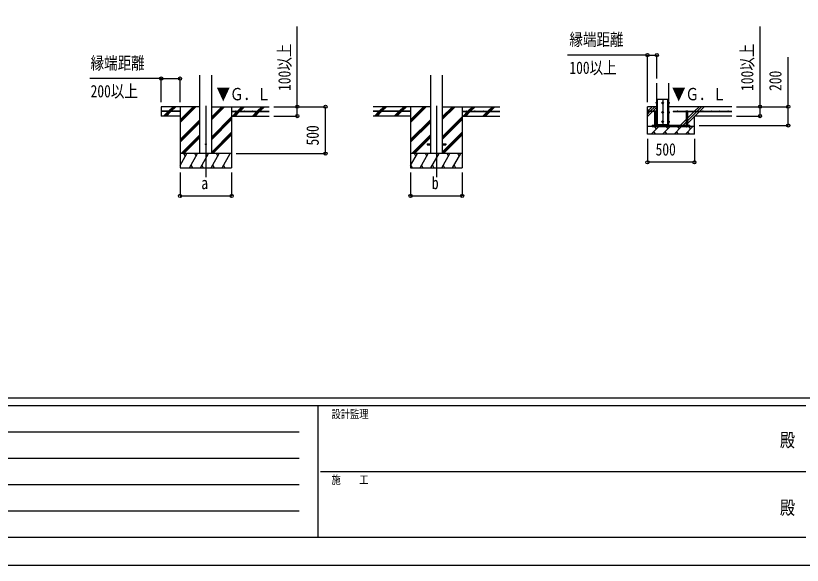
# Model space of a CAD drawing. Units: millimetres, scale not verified. Extents: x -16820 to 16820, y -11880 to 11880.
# Drawn here: x -8439 to -57, y -11880 to -6026 of the extents above; entities that cross this region are included whole.
import ezdxf
from ezdxf.enums import TextEntityAlignment as Align

# ---------------------------------------------------------------- set-up
doc = ezdxf.new("R2010")
doc.units = ezdxf.units.MM
doc.header["$LTSCALE"] = 50
for name, color, linetype in [('0-4_YKK_12', 2, 'Continuous'), ('0-5_YKK_13', 4, 'Continuous'), ('0-6_YKK_A1', 4, 'Continuous'), ('0-7_YKK_D', 6, 'Continuous'), ('0-8_YKK_ZWAK', 7, 'Continuous')]:
    doc.layers.add(name, color=color, linetype=linetype)
doc.styles.add('ＭＳ ゴシック', font='')
doc.styles.get('ＭＳ ゴシック').set_extended_font_data('MS Gothic')

msp = doc.modelspace()

# ---------------------------------------------------------------- linework, layer by layer
at = {"layer": '0-4_YKK_12'}
for p, q in [((-1544.42, -6912.5), (-1544.42, -7212.5)), ((-6412.92, -6985.79), (-6412.92, -7745)), ((-3955.92, -6985.79), (-3955.92, -7745))]:
    msp.add_line(p, q, dxfattribs=at)
at = {"layer": '0-5_YKK_13'}
for p, q in [((-1615.12, -6948.51), (-1614.54, -6947.51)), ((-1615.12, -6948.51), (-1615.12, -6961.5)), ((-1609.62, -6947.51), (-1614.54, -6947.51)), ((-1609.62, -6951.25), (-1614.54, -6951.25)), ((-1609.62, -6947.51), (-1609.62, -6962.51)), ((-1608.02, -6947.96), (-1609.62, -6947.96)), ((-1609.62, -6954.5), (-1609.62, -6947.96)), ((-1609.62, -6954.5), (-1608.02, -6954.5)), ((-1609.62, -6955.5), (-1608.02, -6955.5)), ((-1609.62, -6962.05), (-1609.62, -6955.5)), ((-1608.02, -6954.5), (-1608.02, -6947.96)), ((-1608.02, -6962.05), (-1608.02, -6955.5)), ((-1600.42, -7185), (-1600.42, -6915)), ((-1600.42, -6915), (-1488.42, -6915)), ((-1488.42, -7185), (-1488.42, -6915)), ((-1480.82, -6947.95), (-1479.22, -6947.95)), ((-1480.82, -6954.5), (-1480.82, -6947.95)), ((-1479.22, -6954.5), (-1480.82, -6954.5)), ((-1479.22, -6955.5), (-1480.82, -6955.5)), ((-1480.82, -6962.05), (-1480.82, -6955.5)), ((-1479.22, -6947.49), (-1474.3, -6947.49)), ((-1479.22, -6947.49), (-1479.22, -6962.51)), ((-1479.22, -6954.5), (-1479.22, -6947.95)), ((-1479.22, -6951.25), (-1474.3, -6951.25)), ((-1479.22, -6962.05), (-1479.22, -6955.5)), ((-1473.72, -6948.5), (-1474.3, -6947.49)), ((-1473.72, -6948.5), (-1473.72, -6961.5)), ((-1615.12, -6961.5), (-1614.54, -6962.51)), ((-1609.62, -6958.75), (-1614.54, -6958.75)), ((-1609.62, -6962.51), (-1614.54, -6962.51)), ((-1609.62, -6962.05), (-1608.02, -6962.05)), ((-1479.22, -6962.05), (-1480.82, -6962.05)), ((-1479.22, -6958.75), (-1474.3, -6958.75)), ((-1479.22, -6962.51), (-1474.3, -6962.51)), ((-1473.72, -6961.5), (-1474.3, -6962.51)), ((-1636.42, -7042.5), (-1637.89, -7043.35)), ((-1636.42, -7042.5), (-1617.42, -7042.5)), ((-1632.92, -7050.5), (-1632.92, -7195)), ((-1632.41, -7050.5), (-1632.41, -7043.35)), ((-1621.44, -7050.5), (-1621.44, -7043.35)), ((-1620.92, -7050.5), (-1620.92, -7195)), ((-1617.42, -7042.5), (-1615.95, -7043.35)), ((-1615.95, -7050.5), (-1615.95, -7043.35)), ((-1615.12, -7048.51), (-1614.54, -7047.51)), ((-1615.12, -7048.51), (-1615.12, -7061.5)), ((-1615.12, -7061.5), (-1614.54, -7062.51)), ((-1609.62, -7047.51), (-1614.54, -7047.51)), ((-1609.62, -7051.25), (-1614.54, -7051.25)), ((-1609.62, -7058.75), (-1614.54, -7058.75)), ((-1609.62, -7062.51), (-1614.54, -7062.51)), ((-1609.62, -7047.51), (-1609.62, -7062.51)), ((-1608.02, -7047.96), (-1609.62, -7047.96)), ((-1609.62, -7054.5), (-1609.62, -7047.96)), ((-1609.62, -7054.5), (-1608.02, -7054.5)), ((-1609.62, -7055.5), (-1608.02, -7055.5)), ((-1609.62, -7062.05), (-1609.62, -7055.5)), ((-1609.62, -7062.05), (-1608.02, -7062.05)), ((-1608.02, -7054.5), (-1608.02, -7047.96)), ((-1608.02, -7062.05), (-1608.02, -7055.5)), ((-1480.82, -7047.95), (-1479.22, -7047.95)), ((-1480.82, -7054.5), (-1480.82, -7047.95)), ((-1479.22, -7054.5), (-1480.82, -7054.5)), ((-1479.22, -7055.5), (-1480.82, -7055.5)), ((-1480.82, -7062.05), (-1480.82, -7055.5)), ((-1479.22, -7062.05), (-1480.82, -7062.05)), ((-1479.22, -7047.49), (-1474.3, -7047.49)), ((-1479.22, -7047.49), (-1479.22, -7062.51)), ((-1479.22, -7054.5), (-1479.22, -7047.95)), ((-1479.22, -7051.25), (-1474.3, -7051.25)), ((-1479.22, -7062.05), (-1479.22, -7055.5)), ((-1479.22, -7058.75), (-1474.3, -7058.75)), ((-1479.22, -7062.51), (-1474.3, -7062.51)), ((-1473.72, -7048.5), (-1474.3, -7047.49)), ((-1473.72, -7061.5), (-1474.3, -7062.51)), ((-1473.72, -7048.5), (-1473.72, -7061.5)), ((-1296.42, -7042.5), (-1297.89, -7043.35)), ((-1297.89, -7050.5), (-1297.89, -7043.35)), ((-1277.42, -7042.5), (-1296.42, -7042.5)), ((-1292.92, -7050.5), (-1292.92, -7195)), ((-1292.41, -7050.5), (-1292.41, -7043.35)), ((-1281.44, -7050.5), (-1281.44, -7043.35)), ((-1280.92, -7050.5), (-1280.92, -7195)), ((-1277.42, -7042.5), (-1275.95, -7043.35)), ((-1256.92, -7195), (-1656.92, -7195)), ((-1656.92, -7207), (-1656.92, -7195)), ((-1656.92, -7207), (-1256.92, -7207)), ((-1632.92, -7195), (-1620.92, -7195)), ((-1615.12, -7148.51), (-1614.54, -7147.51)), ((-1615.12, -7148.51), (-1615.12, -7161.5)), ((-1615.12, -7161.5), (-1614.54, -7162.51)), ((-1609.62, -7147.51), (-1614.54, -7147.51)), ((-1609.62, -7151.25), (-1614.54, -7151.25)), ((-1609.62, -7158.75), (-1614.54, -7158.75)), ((-1609.62, -7162.51), (-1614.54, -7162.51)), ((-1609.62, -7147.51), (-1609.62, -7162.51)), ((-1608.02, -7147.96), (-1609.62, -7147.96)), ((-1609.62, -7154.5), (-1609.62, -7147.96)), ((-1609.62, -7154.5), (-1608.02, -7154.5)), ((-1609.62, -7155.5), (-1608.02, -7155.5)), ((-1609.62, -7162.05), (-1609.62, -7155.5)), ((-1609.62, -7162.05), (-1608.02, -7162.05)), ((-1608.02, -7154.5), (-1608.02, -7147.96)), ((-1608.02, -7162.05), (-1608.02, -7155.5)), ((-1600.42, -7195), (-1600.42, -7185)), ((-1488.42, -7195), (-1488.42, -7185)), ((-1480.82, -7147.95), (-1479.22, -7147.95)), ((-1480.82, -7154.5), (-1480.82, -7147.95)), ((-1479.22, -7154.5), (-1480.82, -7154.5)), ((-1479.22, -7155.5), (-1480.82, -7155.5)), ((-1480.82, -7162.05), (-1480.82, -7155.5)), ((-1479.22, -7162.05), (-1480.82, -7162.05)), ((-1479.22, -7147.49), (-1474.3, -7147.49)), ((-1479.22, -7147.49), (-1479.22, -7162.51)), ((-1479.22, -7154.5), (-1479.22, -7147.95)), ((-1479.22, -7151.25), (-1474.3, -7151.25)), ((-1479.22, -7162.05), (-1479.22, -7155.5)), ((-1479.22, -7158.75), (-1474.3, -7158.75)), ((-1479.22, -7162.51), (-1474.3, -7162.51)), ((-1473.72, -7148.5), (-1474.3, -7147.49)), ((-1473.72, -7161.5), (-1474.3, -7162.51)), ((-1473.72, -7148.5), (-1473.72, -7161.5)), ((-1280.92, -7195), (-1292.92, -7195)), ((-1256.92, -7207), (-1256.92, -7195)), ((-1632.92, -7208.5), (-1620.92, -7208.5)), ((-1280.92, -7208.5), (-1292.92, -7208.5)), ((-4055.92, -7390.5), (-4055.92, -7399.5)), ((-4055.92, -7390.5), (-4018.42, -7390.5)), ((-4055.92, -7399.5), (-4018.42, -7399.5)), ((-3893.42, -7390.5), (-3855.92, -7390.5)), ((-3893.42, -7399.5), (-3855.92, -7399.5)), ((-3855.92, -7390.5), (-3855.92, -7399.5))]:
    msp.add_line(p, q, dxfattribs=at)
for points in [[(-1606.92, -6946.5), (-1608.02, -6946.5), (-1608.02, -6963.5), (-1606.92, -6963.5)], [(-1481.92, -6946.5), (-1480.82, -6946.5), (-1480.82, -6963.5), (-1481.92, -6963.5)], [(-1615.95, -7050.5), (-1637.89, -7050.5), (-1637.89, -7043.35)], [(-1606.92, -7046.5), (-1608.02, -7046.5), (-1608.02, -7063.5), (-1606.92, -7063.5)], [(-1481.92, -7046.5), (-1480.82, -7046.5), (-1480.82, -7063.5), (-1481.92, -7063.5)], [(-1297.89, -7050.5), (-1275.95, -7050.5), (-1275.95, -7043.35)], [(-1632.92, -7207), (-1632.92, -7208.5), (-1630.92, -7210.5), (-1622.92, -7210.5)], [(-1620.92, -7207), (-1620.92, -7208.5), (-1622.92, -7210.5)], [(-1606.92, -7146.5), (-1608.02, -7146.5), (-1608.02, -7163.5), (-1606.92, -7163.5)], [(-1481.92, -7146.5), (-1480.82, -7146.5), (-1480.82, -7163.5), (-1481.92, -7163.5)], [(-1292.92, -7207), (-1292.92, -7208.5), (-1290.92, -7210.5)], [(-1280.92, -7207), (-1280.92, -7208.5), (-1282.92, -7210.5), (-1290.92, -7210.5)]]:
    msp.add_lwpolyline(points, dxfattribs=at)
for points in [[(-1544.42, -6947.49), (-1550.92, -6951.25), (-1550.92, -6958.75), (-1544.42, -6962.51), (-1537.92, -6958.75), (-1537.92, -6951.25)], [(-1544.42, -7047.49), (-1550.92, -7051.25), (-1550.92, -7058.75), (-1544.42, -7062.51), (-1537.92, -7058.75), (-1537.92, -7051.25)], [(-1544.42, -7147.49), (-1550.92, -7151.25), (-1550.92, -7158.75), (-1544.42, -7162.51), (-1537.92, -7158.75), (-1537.92, -7151.25)]]:
    msp.add_lwpolyline(points, close=True, dxfattribs=at)
for centre, radius in [((-1544.42, -6955), 8.5), ((-1544.42, -6955), 6.5), ((-1544.42, -7055), 8.5), ((-1544.42, -7055), 6.5), ((-1544.42, -7155), 8.5), ((-1544.42, -7155), 6.5), ((-6412.92, -7395), 5)]:
    msp.add_circle(centre, radius, dxfattribs=at)
for centre, radius, start, end in [((-1611.82, -6949.38), 3.31, 145.51973, 214.48027), ((-1602.7, -6955), 12.42, 162.41205, 197.58795), ((-1544.42, -6955), 7.05, 157.21814, 202.78186), ((-1544.42, -6955), 7.05, 97.21814, 142.78186), ((-1544.42, -6955), 7.05, 37.21814, 82.78186), ((-1544.42, -6955), 7.05, 337.21814, 22.78186), ((-1477.04, -6949.37), 3.32, 325.61575, 34.38425), ((-1486.14, -6955), 12.42, 342.41205, 17.58795), ((-1611.8, -6960.63), 3.32, 145.61575, 214.38425), ((-1544.42, -6955), 7.05, 217.21814, 262.78186), ((-1544.42, -6955), 7.05, 277.21814, 322.78186), ((-1477.04, -6960.63), 3.32, 325.61575, 34.38425), ((-1635.15, -7047.36), 4.86, 55.61575, 124.38425), ((-1626.92, -7060.65), 18.15, 72.41205, 107.58795), ((-1618.69, -7047.36), 4.86, 55.61575, 124.38425), ((-1611.82, -7049.38), 3.31, 145.51973, 214.48027), ((-1602.7, -7055), 12.42, 162.41205, 197.58795), ((-1611.8, -7060.63), 3.32, 145.61575, 214.38425), ((-1544.42, -7055), 7.05, 157.21814, 202.78186), ((-1544.42, -7055), 7.05, 97.21814, 142.78186), ((-1544.42, -7055), 7.05, 217.21814, 262.78186), ((-1544.42, -7055), 7.05, 37.21814, 82.78186), ((-1544.42, -7055), 7.05, 277.21814, 322.78186), ((-1544.42, -7055), 7.05, 337.21814, 22.78186), ((-1477.04, -7049.37), 3.32, 325.61575, 34.38425), ((-1486.14, -7055), 12.42, 342.41205, 17.58795), ((-1477.04, -7060.63), 3.32, 325.61575, 34.38425), ((-1295.15, -7047.36), 4.86, 55.61575, 124.38425), ((-1286.92, -7060.65), 18.15, 72.41205, 107.58795), ((-1278.69, -7047.36), 4.86, 55.61575, 124.38425), ((-1611.82, -7149.38), 3.31, 145.51973, 214.48027), ((-1602.7, -7155), 12.42, 162.41205, 197.58795), ((-1611.8, -7160.63), 3.32, 145.61575, 214.38425), ((-1544.42, -7155), 7.05, 157.21814, 202.78186), ((-1544.42, -7155), 7.05, 97.21814, 142.78186), ((-1544.42, -7155), 7.05, 217.21814, 262.78186), ((-1544.42, -7155), 7.05, 37.21814, 82.78186), ((-1544.42, -7155), 7.05, 277.21814, 322.78186), ((-1544.42, -7155), 7.05, 337.21814, 22.78186), ((-1477.04, -7149.37), 3.32, 325.61575, 34.38425), ((-1486.14, -7155), 12.42, 342.41205, 17.58795), ((-1477.04, -7160.63), 3.32, 325.61575, 34.38425)]:
    msp.add_arc(centre, radius, start, end, dxfattribs=at)
at = {"layer": '0-6_YKK_A1'}
for p, q in [((-6475.42, -7495), (-6475.42, -6659.65)), ((-6350.42, -7495), (-6350.42, -6659.65)), ((-4018.42, -6658.65), (-4018.42, -7495)), ((-3893.42, -6658.65), (-3893.42, -7495)), ((-1606.92, -7185), (-1606.92, -6745)), ((-1481.92, -6745), (-1481.92, -7185)), ((-6475.42, -6995), (-6887.92, -6995)), ((-6887.92, -6995), (-6887.92, -7095)), ((-6808.96, -7042.5), (-6761.46, -6995)), ((-6794.81, -7042.5), (-6747.31, -6995)), ((-6780.67, -7042.5), (-6733.17, -6995)), ((-6687.92, -6995), (-6687.92, -7645)), ((-6687.92, -7161.88), (-6521.04, -6995)), ((-6687.92, -7147.74), (-6535.18, -6995)), ((-6687.92, -7133.6), (-6549.32, -6995)), ((-6350.42, -7132.75), (-6212.67, -6995)), ((-6350.42, -7118.61), (-6226.81, -6995)), ((-6350.42, -7104.46), (-6240.96, -6995)), ((-6350.42, -6995), (-5737.92, -6995)), ((-6137.92, -6995), (-6137.92, -7645)), ((-6076.32, -7042.5), (-6028.82, -6995)), ((-6062.18, -7042.5), (-6014.68, -6995)), ((-6048.04, -7042.5), (-6000.54, -6995)), ((-5864.19, -7042.5), (-5816.69, -6995)), ((-5850.05, -7042.5), (-5802.55, -6995)), ((-5835.91, -7042.5), (-5788.41, -6995)), ((-4018.42, -6995), (-4630.92, -6995)), ((-4564.09, -7042.5), (-4516.59, -6995)), ((-4545.09, -7037.64), (-4502.45, -6995)), ((-4535.8, -7042.5), (-4488.3, -6995)), ((-4351.96, -7042.5), (-4304.46, -6995)), ((-4337.81, -7042.5), (-4290.31, -6995)), ((-4323.67, -7042.5), (-4276.17, -6995)), ((-4230.92, -6995), (-4230.92, -7645)), ((-4230.92, -7161.88), (-4064.04, -6995)), ((-4230.92, -7147.74), (-4078.18, -6995)), ((-4230.92, -7133.6), (-4092.32, -6995)), ((-3893.42, -7132.75), (-3755.67, -6995)), ((-3893.42, -7118.61), (-3769.81, -6995)), ((-3893.42, -7104.46), (-3783.96, -6995)), ((-3893.42, -6995), (-3280.92, -6995)), ((-3680.92, -6995), (-3680.92, -7645)), ((-3619.32, -7042.5), (-3571.82, -6995)), ((-3605.18, -7042.5), (-3557.68, -6995)), ((-3591.04, -7042.5), (-3543.54, -6995)), ((-3407.19, -7042.5), (-3359.69, -6995)), ((-3393.05, -7042.5), (-3345.55, -6995)), ((-3378.91, -7042.5), (-3331.41, -6995)), ((-1606.92, -6995), (-1706.92, -6995)), ((-1706.92, -7287), (-1706.92, -6995)), ((-1706.92, -7101), (-1606.92, -7001)), ((-1704.99, -7042.5), (-1657.49, -6995)), ((-1676.71, -7042.5), (-1629.21, -6995)), ((-806.92, -6995), (-1481.92, -6995)), ((-1204.99, -7042.5), (-1157.49, -6995)), ((-1176.71, -7042.5), (-1129.21, -6995)), ((-1148.42, -7042.5), (-1100.92, -6995)), ((-6687.92, -7042.5), (-6887.92, -7042.5)), ((-6687.92, -7047.5), (-6887.92, -7047.5)), ((-6687.92, -7095), (-6887.92, -7095)), ((-6860.05, -7093.6), (-6813.96, -7047.5)), ((-6847.31, -7095), (-6799.81, -7047.5)), ((-6833.17, -7095), (-6785.67, -7047.5)), ((-6687.92, -7042.5), (-6687.92, -7047.5)), ((-6350.42, -7316.59), (-6137.92, -7104.1)), ((-6350.42, -7330.74), (-6137.92, -7118.24)), ((-6137.92, -7042.5), (-5737.92, -7042.5)), ((-6137.92, -7042.5), (-6137.92, -7047.5)), ((-6137.92, -7047.5), (-5737.92, -7047.5)), ((-6137.92, -7095), (-5737.92, -7095)), ((-6128.82, -7095), (-6081.32, -7047.5)), ((-6114.68, -7095), (-6067.18, -7047.5)), ((-6100.54, -7095), (-6053.04, -7047.5)), ((-5916.69, -7095), (-5869.19, -7047.5)), ((-5902.55, -7095), (-5855.05, -7047.5)), ((-5888.41, -7095), (-5840.91, -7047.5)), ((-4230.92, -7042.5), (-4630.92, -7042.5)), ((-4230.92, -7047.5), (-4630.92, -7047.5)), ((-4230.92, -7095), (-4630.92, -7095)), ((-4616.59, -7095), (-4569.09, -7047.5)), ((-4602.45, -7095), (-4554.95, -7047.5)), ((-4588.3, -7095), (-4540.8, -7047.5)), ((-4549.95, -7042.5), (-4548.28, -7040.83)), ((-4403.05, -7093.6), (-4356.96, -7047.5)), ((-4390.31, -7095), (-4342.81, -7047.5)), ((-4376.17, -7095), (-4328.67, -7047.5)), ((-4230.92, -7042.5), (-4230.92, -7047.5)), ((-3893.42, -7316.59), (-3680.92, -7104.1)), ((-3893.42, -7330.74), (-3680.92, -7118.24)), ((-3680.92, -7042.5), (-3280.92, -7042.5)), ((-3680.92, -7042.5), (-3680.92, -7047.5)), ((-3680.92, -7047.5), (-3280.92, -7047.5)), ((-3680.92, -7095), (-3280.92, -7095)), ((-3671.82, -7095), (-3624.32, -7047.5)), ((-3657.68, -7095), (-3610.18, -7047.5)), ((-3643.54, -7095), (-3596.04, -7047.5)), ((-3459.69, -7095), (-3412.19, -7047.5)), ((-3445.55, -7095), (-3398.05, -7047.5)), ((-3431.41, -7095), (-3383.91, -7047.5)), ((-1656.92, -7042.5), (-1706.92, -7042.5)), ((-1706.92, -7072.71), (-1681.71, -7047.5)), ((-1656.92, -7047.5), (-1706.92, -7047.5)), ((-1656.92, -7042.5), (-1656.92, -7047.5)), ((-1431.92, -7042.5), (-806.92, -7042.5)), ((-1431.92, -7042.5), (-1431.92, -7047.5)), ((-1431.92, -7047.5), (-1297.89, -7047.5)), ((-1280.92, -7146.71), (-1181.71, -7047.5)), ((-1280.92, -7118.43), (-1209.99, -7047.5)), ((-1280.92, -7175), (-1206.92, -7101)), ((-1275.95, -7047.5), (-806.92, -7047.5)), ((-1206.92, -7287), (-1206.92, -7095)), ((-806.92, -7095), (-1206.92, -7095)), ((-1200.92, -7095), (-1153.42, -7047.5)), ((-6687.92, -7345.73), (-6475.42, -7133.23)), ((-6687.92, -7359.87), (-6475.42, -7147.37)), ((-6687.92, -7374.01), (-6475.42, -7161.51)), ((-6350.42, -7344.88), (-6137.92, -7132.38)), ((-4230.92, -7345.73), (-4018.42, -7133.23)), ((-4230.92, -7359.87), (-4018.42, -7147.37)), ((-4230.92, -7374.01), (-4018.42, -7161.51)), ((-3893.42, -7344.88), (-3680.92, -7132.38)), ((-1206.92, -7207), (-1706.92, -7207)), ((-1666.18, -7287), (-1586.18, -7207)), ((-1606.92, -7185), (-1481.92, -7185)), ((-1544.76, -7287), (-1464.76, -7207)), ((-1487.42, -7229.66), (-1510.09, -7207)), ((-1488.42, -7195), (-1256.92, -7195)), ((-1423.34, -7287), (-1343.34, -7207)), ((-1366, -7229.66), (-1388.66, -7207)), ((-1357.49, -7195), (-1292.92, -7130.43)), ((-1329.21, -7195), (-1292.92, -7158.71)), ((-1301.92, -7287), (-1221.92, -7207)), ((-1300.92, -7195), (-1292.92, -7187)), ((-1244.58, -7229.66), (-1267.24, -7207)), ((-1256.92, -7195), (-1256.92, -7207)), ((-6350.42, -7478.72), (-6137.92, -7266.23)), ((-6350.42, -7492.87), (-6137.92, -7280.37)), ((-3893.42, -7478.72), (-3680.92, -7266.23)), ((-3893.42, -7492.87), (-3680.92, -7280.37)), ((-1206.92, -7287), (-1706.92, -7287)), ((-1643.52, -7264.34), (-1620.86, -7287)), ((-1608.85, -7229.66), (-1628.01, -7210.5)), ((-1522.1, -7264.34), (-1499.44, -7287)), ((-1400.68, -7264.34), (-1378.02, -7287)), ((-1279.26, -7264.34), (-1256.6, -7287)), ((-6675.06, -7495), (-6475.42, -7295.36)), ((-6660.92, -7495), (-6475.42, -7309.5)), ((-6646.78, -7495), (-6475.42, -7323.64)), ((-6338.41, -7495), (-6137.92, -7294.51)), ((-4218.06, -7495), (-4018.42, -7295.36)), ((-4203.92, -7495), (-4018.42, -7309.5)), ((-4189.78, -7495), (-4018.42, -7323.64)), ((-3881.41, -7495), (-3680.92, -7294.51)), ((-6137.92, -7495), (-6687.92, -7495)), ((-6687.92, -7620.45), (-6615.49, -7495)), ((-6630.49, -7520.98), (-6645.49, -7495)), ((-6586.62, -7645), (-6500.02, -7495)), ((-6515.02, -7520.98), (-6530.02, -7495)), ((-6471.15, -7645), (-6384.55, -7495)), ((-6399.55, -7520.98), (-6414.55, -7495)), ((-6355.68, -7645), (-6269.08, -7495)), ((-6284.08, -7520.98), (-6299.08, -7495)), ((-6240.21, -7645), (-6153.61, -7495)), ((-6183.61, -7495), (-6183.61, -7495)), ((-3680.92, -7495), (-4230.92, -7495)), ((-4230.92, -7620.45), (-4158.49, -7495)), ((-4173.49, -7520.98), (-4188.49, -7495)), ((-4129.62, -7645), (-4043.02, -7495)), ((-4058.02, -7520.98), (-4073.02, -7495)), ((-4014.15, -7645), (-3927.55, -7495)), ((-3942.55, -7520.98), (-3957.55, -7495)), ((-3898.68, -7645), (-3812.08, -7495)), ((-3827.08, -7520.98), (-3842.08, -7495)), ((-3783.21, -7645), (-3696.61, -7495)), ((-3711.61, -7520.98), (-3726.61, -7495)), ((-6571.63, -7619.02), (-6556.63, -7645)), ((-6456.16, -7619.02), (-6441.16, -7645)), ((-6340.68, -7619.02), (-6325.69, -7645)), ((-6225.22, -7619.02), (-6210.22, -7645)), ((-4230.1, -7619.02), (-4215.1, -7645)), ((-4114.63, -7619.02), (-4099.63, -7645)), ((-3999.16, -7619.02), (-3984.16, -7645)), ((-3883.68, -7619.02), (-3868.69, -7645)), ((-3768.22, -7619.02), (-3753.22, -7645)), ((-6687.92, -7645), (-6137.92, -7645)), ((-4230.92, -7645), (-3680.92, -7645))]:
    msp.add_line(p, q, dxfattribs=at)
msp.add_lwpolyline([(-1600.42, -7195), (-1656.92, -7195), (-1656.92, -7207)], dxfattribs=at)
for centre in [(-6822.92, -7040), (-6732.92, -7040), (-6092.92, -7040), (-6002.92, -7040), (-5912.92, -7040), (-5822.92, -7040), (-4545.92, -7040), (-4455.92, -7040), (-4365.92, -7040), (-4275.92, -7040), (-3635.92, -7040), (-3545.92, -7040), (-3455.92, -7040), (-3365.92, -7040), (-1681.92, -7040), (-1386.92, -7040), (-1296.92, -7040), (-1206.92, -7040), (-1116.92, -7040), (-1026.92, -7040), (-936.92, -7040), (-846.92, -7040)]:
    msp.add_circle(centre, 2.5, dxfattribs=at)
at = {"layer": '0-7_YKK_D'}
for p, q in [((-1717.92, -6445), (-2560.56, -6445)), ((-1706.92, -6945), (-1706.92, -6444)), ((-1706.92, -6445), (-1606.92, -6445)), ((-1606.92, -6695), (-1606.92, -6444)), ((-6887.92, -6695), (-7648.81, -6695)), ((-6887.92, -6945), (-6887.92, -6694)), ((-6887.92, -6695), (-6687.92, -6695)), ((-6687.92, -6945), (-6687.92, -6694)), ((-5687.92, -6995), (-5136.92, -6995)), ((-5687.92, -6995), (-5436.92, -6995)), ((-5137.92, -7495), (-5137.92, -6995)), ((-756.92, -6995), (-506.42, -6995)), ((-756.92, -6995), (-205.92, -6995)), ((-5687.92, -7095), (-5436.92, -7095)), ((-756.92, -7095), (-506.42, -7095)), ((-1156.92, -7195), (-205.92, -7195)), ((-1706.92, -7337), (-1706.92, -7588)), ((-1206.92, -7337), (-1206.92, -7588)), ((-6087.92, -7495), (-5136.92, -7495)), ((-1206.92, -7587), (-1706.92, -7587)), ((-6687.92, -7695), (-6687.92, -7946)), ((-6137.92, -7695), (-6137.92, -7946)), ((-4230.92, -7695), (-4230.92, -7946)), ((-3680.92, -7695), (-3680.92, -7946)), ((-6687.92, -7945), (-6137.92, -7945)), ((-4230.92, -7945), (-3680.92, -7945))]:
    msp.add_line(p, q, dxfattribs=at)
for points in [[(-5437.92, -7095), (-5437.92, -6995), (-5437.92, -6142.2)], [(-506.92, -7095), (-506.92, -6995), (-506.92, -6142.2)], [(-206.92, -7195), (-206.92, -6995), (-206.92, -6468.6)]]:
    msp.add_lwpolyline(points, dxfattribs=at)
for centre in [(-1706.92, -6445), (-1606.92, -6445), (-6887.92, -6695), (-6687.92, -6695), (-5437.92, -6995), (-5137.92, -6995), (-506.92, -6995), (-206.92, -6995), (-5437.92, -7095), (-506.92, -7095), (-206.92, -7195), (-5137.92, -7495), (-1706.92, -7587), (-1206.92, -7587), (-6687.92, -7945), (-6137.92, -7945), (-4230.92, -7945), (-3680.92, -7945)]:
    msp.add_circle(centre, 17, dxfattribs=at)
at = {"layer": '0-8_YKK_ZWAK'}
for p, q in [((15580.08, -10100), (-15619.92, -10100)), ((-5219.92, -10180), (-15619.92, -10180)), ((-5219.92, -10180), (-5219.92, -11580)), ((-19.92, -10180), (-5219.92, -10180)), ((-15449.92, -10460), (-5419.92, -10460)), ((-15449.92, -10740), (-5419.92, -10740)), ((-5189.92, -10880), (-19.92, -10880)), ((-15449.92, -11020), (-5419.92, -11020)), ((-15449.92, -11300), (-5419.92, -11300)), ((-15619.92, -11580), (-5219.92, -11580)), ((-5219.92, -11580), (-19.92, -11580))]:
    msp.add_line(p, q, dxfattribs=at)
msp.add_lwpolyline([(-16820, -11880), (16820, -11880), (16820, 11880), (-16820, 11880)], close=True, dxfattribs=at)

# ---------------------------------------------------------------- texts
at = {"layer": '0-6_YKK_A1', "style": 'ＭＳ ゴシック', "width": 0.8}
for p in [(-6299.25, -6966.55), (-1445.69, -6966.55)]:
    msp.add_text('▼Ｇ．Ｌ', height=132, dxfattribs=at).set_placement(p, align=Align.BOTTOM_LEFT)
at = {"layer": '0-7_YKK_D', "style": 'ＭＳ ゴシック', "width": 0.8}
for s, p in [('縁端距離', (-2538.72, -6385)), ('縁端距離', (-7640.72, -6635)), ('100以上', (-2538.72, -6685)), ('200以上', (-7640.72, -6935)), ('500', (-1620.12, -7555)), ('a', (-6460.92, -7913)), ('b', (-4003.92, -7913))]:
    msp.add_text(s, height=132, dxfattribs=at).set_placement(p, align=Align.BOTTOM_LEFT)
for s, p in [('100以上', (-5469.92, -6827)), ('100以上', (-538.92, -6827)), ('200', (-238.92, -6827)), ('500', (-5169.92, -7408.2))]:
    msp.add_text(s, height=132, rotation=90, dxfattribs=at).set_placement(p, align=Align.BOTTOM_LEFT)
at = {"layer": '0-8_YKK_ZWAK', "style": 'ＭＳ ゴシック', "width": 0.8}
for s, height, p in [('設計監理', 87.98, (-5073.25, -10340)), ('殿', 146.6, (-294.67, -10663.33)), ('施\u3000\u3000工', 87.98, (-5073.25, -11040)), ('殿', 146.6, (-294.67, -11383.33))]:
    msp.add_text(s, height=height, dxfattribs=at).set_placement(p, align=Align.BOTTOM_LEFT)

doc.saveas('drawing.dxf')
